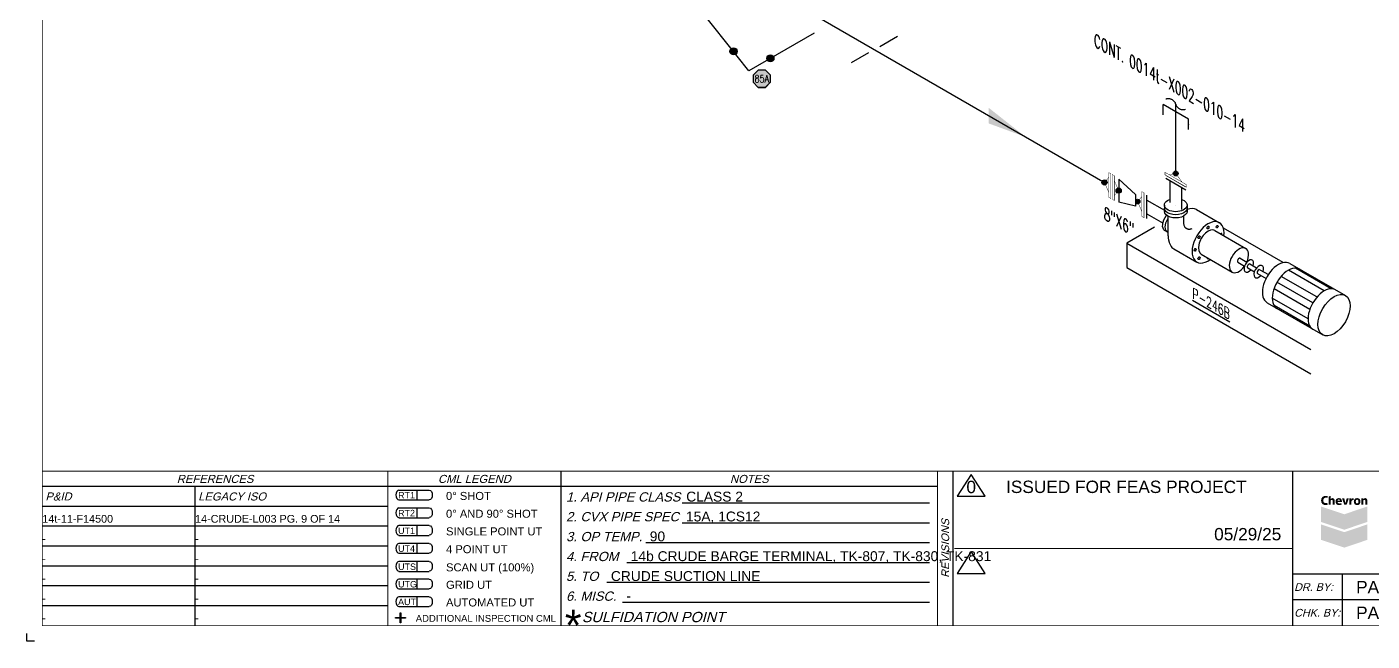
# Model space of a CAD drawing. Header units: inches. Extents: x 0.1 to 17.4, y 0.1 to 11.4.
# Drawn here: x 0.12 to 11.02, y 0.12 to 5.09 of the extents above; entities that cross this region are included whole.
import ezdxf
from ezdxf.enums import TextEntityAlignment as Align

# ---------------------------------------------------------------- set-up
doc = ezdxf.new("R2010")
doc.units = ezdxf.units.IN
doc.header["$MEASUREMENT"] = 0
doc.linetypes.add('HIDDEN2', pattern=[0.1875, 0.125, -0.0625])
for name, color, linetype in [('BORDER', 3, 'Continuous'), ('BORDERTEXT', 7, 'Continuous'), ('COMP', 1, 'Continuous'), ('Continuation', 7, 'Continuous'), ('DL', 20, 'Continuous'), ('EQUIP', 131, 'Continuous'), ('EQUIP-ANNO', 150, 'Continuous'), ('FITTINGS', 4, 'Continuous'), ('FLOW', 1, 'Continuous'), ('LOGO', 8, 'Continuous'), ('PART_PCML', 7, 'Continuous'), ('PIPE-ANNO', 150, 'HIDDEN2'), ('TEXT', 7, 'Continuous'), ('UNAS.PIPE', 251, 'Continuous'), ('WELD POINTS', 41, 'Continuous'), ('Welds', 7, 'Continuous')]:
    doc.layers.add(name, color=color, linetype=linetype)
doc.layers.add('PIPE', color=7, linetype='Continuous', lineweight=30)
doc.styles.add('FEASStandard', font='arial.ttf')
doc.styles.add('ISO30', font='simplex.shx', dxfattribs={"width": 0.85, "oblique": 30, "height": 0.075})
doc.styles.add('PART_Standard', font='romans', dxfattribs={"width": 0.8, "height": 0.09})
doc.styles.add('Richmond', font='arial.ttf')
doc.styles.add('SIMPLEX', font='ROMANS')
doc.dimstyles.new('Richmond', dxfattribs={"dimtxt": 0.18, "dimasz": 0.18, "dimexe": 0.18, "dimexo": 0.0625, "dimgap": 0.09, "dimtad": 0, "dimtih": 1, "dimtoh": 1, "dimdec": 4, "dimzin": 0, "dimdsep": 46, "dimtxsty": 'Richmond', "dimcen": 0.09, "dimadec": 0, "dimazin": 0, "dimtfac": 1, "dimtdec": 4, "dimtofl": 0, "dimtmove": 0, "dimatfit": 3, "dimfxl": 1, "dimtolj": 1, "dimtzin": 0, "dimarcsym": 0})

# ---------------------------------------------------------------- blocks, each defined once
blk = doc.blocks.new('Border')
h = blk.add_hatch(color=256)
h.dxf.hatch_style = 1
h.paths.add_polyline_path([(3.147, 0.317), (3.11, 0.317), (3.11, 0.31), (3.147, 0.31), (3.147, 0.273), (3.154, 0.273), (3.154, 0.31), (3.191, 0.31), (3.191, 0.317), (3.154, 0.317), (3.154, 0.354), (3.147, 0.354)])
at = {"layer": 'LOGO', "lineweight": 0}
h = blk.add_hatch(color=164, dxfattribs=at)
edge = h.paths.add_edge_path()
edge.add_spline(control_points=[(10.659, 1.229), (10.656, 1.227), (10.65, 1.225), (10.642, 1.225), (10.618, 1.225), (10.605, 1.242), (10.605, 1.262), (10.605, 1.287), (10.622, 1.3), (10.643, 1.3), (10.652, 1.3), (10.656, 1.298), (10.659, 1.297), (10.659, 1.297), (10.656, 1.282), (10.656, 1.282), (10.653, 1.284), (10.65, 1.285), (10.644, 1.285), (10.634, 1.285), (10.623, 1.279), (10.623, 1.263), (10.623, 1.248), (10.632, 1.241), (10.644, 1.241), (10.649, 1.241), (10.652, 1.241), (10.656, 1.243), (10.656, 1.243), (10.659, 1.229), (10.659, 1.229)], knot_values=[0, 0, 0, 0, 1, 1, 1, 2, 2, 2, 3, 3, 3, 4, 4, 4, 5, 5, 5, 6, 6, 6, 7, 7, 7, 8, 8, 8, 9, 9, 9, 10, 10, 10, 10], degree=3, periodic=0)
h = blk.add_hatch(color=150, dxfattribs=at)
h.set_gradient(color1=(0, 127, 255), color2=(0, 59, 117), rotation=45, one_color=1, tint=0.23, name='HEMISPHERICAL')
h.paths.add_polyline_path([(10.605, 1.089), (10.605, 1.214), (10.793, 1.151)])
h = blk.add_hatch(color=142, dxfattribs=at)
h.set_gradient(color1=(0, 153, 204), color2=(0, 57, 77), rotation=75, one_color=1, tint=0.15, name='INVCYLINDER')
h.paths.add_polyline_path([(10.98, 1.214), (10.793, 1.151), (10.605, 1.089), (10.793, 1.026), (10.98, 1.089)])
h = blk.add_hatch(color=164, dxfattribs=at)
edge = h.paths.add_edge_path()
edge.add_spline(control_points=[(10.698, 1.282), (10.692, 1.282), (10.685, 1.279), (10.682, 1.274), (10.682, 1.274), (10.682, 1.274), (10.682, 1.274), (10.682, 1.274), (10.682, 1.3), (10.682, 1.3), (10.682, 1.3), (10.666, 1.294), (10.666, 1.294), (10.666, 1.294), (10.666, 1.228), (10.666, 1.228), (10.666, 1.228), (10.682, 1.228), (10.682, 1.228), (10.682, 1.228), (10.682, 1.259), (10.682, 1.259), (10.682, 1.263), (10.685, 1.268), (10.691, 1.268), (10.697, 1.268), (10.699, 1.263), (10.699, 1.256), (10.699, 1.256), (10.699, 1.228), (10.699, 1.228), (10.699, 1.228), (10.715, 1.228), (10.715, 1.228), (10.715, 1.228), (10.715, 1.259), (10.715, 1.259), (10.715, 1.275), (10.708, 1.282), (10.698, 1.282)], knot_values=[0, 0, 0, 0, 1, 1, 1, 2, 2, 2, 3, 3, 3, 4, 4, 4, 5, 5, 5, 6, 6, 6, 7, 7, 7, 8, 8, 8, 9, 9, 9, 10, 10, 10, 11, 11, 11, 12, 12, 12, 13, 13, 13, 13], degree=3, periodic=0)
h = blk.add_hatch(color=164, dxfattribs=at)
edge = h.paths.add_edge_path(flags=16)
edge.add_spline(control_points=[(10.758, 1.26), (10.758, 1.264), (10.756, 1.271), (10.749, 1.271), (10.742, 1.271), (10.739, 1.265), (10.739, 1.26), (10.739, 1.26), (10.758, 1.26), (10.758, 1.26)], knot_values=[0, 0, 0, 0, 1, 1, 1, 2, 2, 2, 3, 3, 3, 3], degree=3, periodic=0)
edge = h.paths.add_edge_path()
edge.add_spline(control_points=[(10.739, 1.249), (10.74, 1.242), (10.745, 1.238), (10.754, 1.238), (10.759, 1.238), (10.765, 1.24), (10.769, 1.242), (10.769, 1.242), (10.771, 1.23), (10.771, 1.23), (10.765, 1.227), (10.758, 1.225), (10.751, 1.225), (10.732, 1.225), (10.722, 1.237), (10.722, 1.254), (10.722, 1.271), (10.733, 1.282), (10.75, 1.282), (10.767, 1.282), (10.774, 1.27), (10.774, 1.254), (10.774, 1.253), (10.774, 1.25), (10.774, 1.249), (10.774, 1.249), (10.739, 1.249), (10.739, 1.249)], knot_values=[0, 0, 0, 0, 1, 1, 1, 2, 2, 2, 3, 3, 3, 4, 4, 4, 5, 5, 5, 6, 6, 6, 7, 7, 7, 8, 8, 8, 9, 9, 9, 9], degree=3, periodic=0)
blk.add_hatch(color=164, dxfattribs=at).paths.add_polyline_path([(10.793, 1.228), (10.775, 1.28), (10.793, 1.28), (10.802, 1.243), (10.803, 1.243), (10.812, 1.28), (10.83, 1.28), (10.812, 1.228)])
h = blk.add_hatch(color=164, dxfattribs=at)
edge = h.paths.add_edge_path()
edge.add_spline(control_points=[(10.834, 1.263), (10.834, 1.271), (10.834, 1.276), (10.834, 1.28), (10.834, 1.28), (10.849, 1.28), (10.849, 1.28), (10.849, 1.28), (10.849, 1.27), (10.849, 1.27), (10.849, 1.27), (10.85, 1.27), (10.85, 1.27), (10.852, 1.278), (10.857, 1.281), (10.863, 1.281), (10.865, 1.281), (10.866, 1.281), (10.868, 1.281), (10.868, 1.281), (10.868, 1.266), (10.868, 1.266), (10.867, 1.266), (10.864, 1.266), (10.862, 1.266), (10.855, 1.265), (10.852, 1.261), (10.851, 1.256), (10.85, 1.255), (10.85, 1.254), (10.85, 1.252), (10.85, 1.252), (10.85, 1.228), (10.85, 1.228), (10.85, 1.228), (10.834, 1.228), (10.834, 1.228), (10.834, 1.228), (10.834, 1.263), (10.834, 1.263)], knot_values=[0, 0, 0, 0, 1, 1, 1, 2, 2, 2, 3, 3, 3, 4, 4, 4, 5, 5, 5, 6, 6, 6, 7, 7, 7, 8, 8, 8, 9, 9, 9, 10, 10, 10, 11, 11, 11, 12, 12, 12, 13, 13, 13, 13], degree=3, periodic=0)
h = blk.add_hatch(color=164, dxfattribs=at)
edge = h.paths.add_edge_path(flags=16)
edge.add_spline(control_points=[(10.908, 1.254), (10.908, 1.262), (10.905, 1.27), (10.897, 1.27), (10.889, 1.27), (10.886, 1.262), (10.886, 1.254), (10.886, 1.245), (10.889, 1.238), (10.897, 1.238), (10.905, 1.238), (10.908, 1.245), (10.908, 1.254)], knot_values=[0, 0, 0, 0, 1, 1, 1, 2, 2, 2, 3, 3, 3, 4, 4, 4, 4], degree=3, periodic=0)
edge = h.paths.add_edge_path()
edge.add_spline(control_points=[(10.924, 1.254), (10.924, 1.237), (10.914, 1.225), (10.897, 1.225), (10.88, 1.225), (10.87, 1.237), (10.87, 1.254), (10.87, 1.271), (10.88, 1.282), (10.897, 1.282), (10.914, 1.282), (10.924, 1.271), (10.924, 1.254)], knot_values=[0, 0, 0, 0, 1, 1, 1, 2, 2, 2, 3, 3, 3, 4, 4, 4, 4], degree=3, periodic=0)
h = blk.add_hatch(color=164, dxfattribs=at)
edge = h.paths.add_edge_path()
edge.add_spline(control_points=[(10.931, 1.263), (10.931, 1.27), (10.931, 1.275), (10.931, 1.28), (10.931, 1.28), (10.946, 1.28), (10.946, 1.28), (10.946, 1.28), (10.946, 1.273), (10.946, 1.273), (10.946, 1.273), (10.946, 1.273), (10.946, 1.273), (10.948, 1.276), (10.954, 1.282), (10.963, 1.282), (10.973, 1.282), (10.98, 1.275), (10.98, 1.259), (10.98, 1.259), (10.98, 1.228), (10.98, 1.228), (10.98, 1.228), (10.964, 1.228), (10.964, 1.228), (10.964, 1.228), (10.964, 1.257), (10.964, 1.257), (10.964, 1.263), (10.962, 1.268), (10.956, 1.268), (10.951, 1.268), (10.949, 1.265), (10.948, 1.262), (10.947, 1.261), (10.947, 1.259), (10.947, 1.258), (10.947, 1.258), (10.947, 1.228), (10.947, 1.228), (10.947, 1.228), (10.931, 1.228), (10.931, 1.228), (10.931, 1.228), (10.931, 1.263), (10.931, 1.263)], knot_values=[0, 0, 0, 0, 1, 1, 1, 2, 2, 2, 3, 3, 3, 4, 4, 4, 5, 5, 5, 6, 6, 6, 7, 7, 7, 8, 8, 8, 9, 9, 9, 10, 10, 10, 11, 11, 11, 12, 12, 12, 13, 13, 13, 14, 14, 14, 15, 15, 15, 15], degree=3, periodic=0)
h = blk.add_hatch(color=242, dxfattribs=at)
h.set_gradient(color1=(204, 0, 51), color2=(102, 0, 26), rotation=45, one_color=1, tint=0.2, name='HEMISPHERICAL')
h.paths.add_polyline_path([(10.605, 0.944), (10.605, 1.069), (10.793, 1.006)])
h = blk.add_hatch(color=1, dxfattribs=at)
h.set_gradient(color1=(255, 0, 0), color2=(87, 0, 0), rotation=75, one_color=1, tint=0.17, name='INVCYLINDER')
h.paths.add_polyline_path([(10.98, 1.069), (10.793, 1.006), (10.605, 0.944), (10.793, 0.881), (10.98, 0.944)])
blk.add_line((5.432, 1.244), (7.435, 1.244))
for points in [[(5.43, 1.083), (7.435, 1.083)], [(5.136, 0.922), (7.435, 0.922)], [(4.982, 0.762), (7.435, 0.762)], [(4.822, 0.601), (7.435, 0.601)], [(4.947, 0.44), (7.435, 0.44)], [(3.147, 0.317), (3.147, 0.354), (3.154, 0.354), (3.154, 0.317)], [(3.147, 0.31), (3.11, 0.31), (3.11, 0.317), (3.147, 0.317)], [(3.154, 0.31), (3.154, 0.273), (3.147, 0.273), (3.147, 0.31)], [(3.154, 0.317), (3.191, 0.317), (3.191, 0.31), (3.154, 0.31)]]:
    blk.add_lwpolyline(points)
at = {"layer": 'BORDER'}
for p, q in [((7.625, 0.25), (7.625, 1.5)), ((7.5, 1.375), (0.25, 1.375)), ((1.487, 0.25), (1.487, 1.375)), ((1.487, 1.214), (0.25, 1.214)), ((3.048, 1.214), (1.487, 1.214)), ((1.487, 1.054), (0.25, 1.054)), ((3.048, 1.054), (1.487, 1.054)), ((1.487, 0.893), (0.25, 0.893)), ((3.048, 0.893), (1.487, 0.893)), ((1.487, 0.732), (0.25, 0.732)), ((3.048, 0.732), (1.487, 0.732)), ((12.25, 0.667), (10.375, 0.667)), ((10.775, 0.667), (10.775, 0.25)), ((1.487, 0.571), (0.25, 0.571)), ((3.048, 0.571), (1.487, 0.571)), ((12.25, 0.458), (10.375, 0.458)), ((1.487, 0.411), (0.25, 0.411)), ((3.048, 0.411), (1.487, 0.411))]:
    blk.add_line(p, q, dxfattribs=at)
at = {"layer": 'BORDER', "const_width": 0.005}
blk.add_lwpolyline([(0.25, 0.25), (17.25, 0.25), (17.25, 11.25), (0.25, 11.25)], close=True, dxfattribs=at)
at = {"layer": 'BORDER', "const_width": 0.00833}
for points in [[(17.25, 1.5), (0.25, 1.5)], [(3.048, 0.25), (3.048, 1.5)], [(4.45, 0.25), (4.45, 1.5)], [(7.5, 0.25), (7.5, 1.5)], [(10.375, 0.25), (10.375, 1.5)], [(7.634, 0.875), (10.375, 0.875)]]:
    blk.add_lwpolyline(points, dxfattribs=at)
at = {"layer": 'BORDERTEXT', "color": 7, "linetype": 'Continuous'}
for p, q in [((3.137, 1.346), (3.383, 1.346)), ((3.137, 1.267), (3.383, 1.267)), ((3.137, 1.202), (3.383, 1.202)), ((3.137, 1.123), (3.383, 1.123))]:
    blk.add_line(p, q, dxfattribs=at)
at = {"layer": 'BORDERTEXT'}
for p, q in [((3.283, 1.346), (3.283, 1.267)), ((3.283, 1.202), (3.283, 1.123)), ((3.283, 1.059), (3.283, 0.98)), ((3.283, 1.059), (3.283, 0.98)), ((3.283, 0.915), (3.283, 0.836)), ((3.283, 0.915), (3.283, 0.836)), ((3.283, 0.768), (3.283, 0.689)), ((3.283, 0.768), (3.283, 0.689)), ((3.283, 0.626), (3.283, 0.548)), ((3.283, 0.626), (3.283, 0.548)), ((3.283, 0.483), (3.283, 0.405)), ((3.283, 0.483), (3.283, 0.405))]:
    blk.add_line(p, q, dxfattribs=at)
at = {"layer": 'BORDERTEXT', "color": 7}
for p, q in [((3.383, 1.059), (3.137, 1.059)), ((3.137, 0.98), (3.383, 0.98)), ((3.383, 0.915), (3.137, 0.915)), ((3.137, 0.836), (3.383, 0.836)), ((3.383, 0.768), (3.137, 0.768)), ((3.137, 0.689), (3.383, 0.689)), ((3.383, 0.626), (3.137, 0.626)), ((3.137, 0.548), (3.383, 0.548)), ((3.383, 0.483), (3.137, 0.483)), ((3.137, 0.405), (3.383, 0.405))]:
    blk.add_line(p, q, dxfattribs=at)
at = {"layer": 'BORDERTEXT'}
for centre in [(3.137, 1.307), (3.137, 1.163), (3.137, 1.02), (3.137, 0.876), (3.137, 0.729), (3.137, 0.587), (3.137, 0.444)]:
    blk.add_ellipse(centre, major_axis=(0, -0.0394), ratio=0.624439, start_param=3.141593, end_param=6.283185, dxfattribs=at)
at = {"layer": 'BORDERTEXT', "extrusion": (0, 0, -1)}
for centre in [(3.383, 1.307), (3.383, 1.163), (3.383, 1.02), (3.383, 0.876), (3.383, 0.729), (3.383, 0.587), (3.383, 0.444)]:
    blk.add_ellipse(centre, major_axis=(0, -0.0394), ratio=0.624439, start_param=3.141593, end_param=6.283185, dxfattribs=at)
at = {"layer": 'BORDERTEXT', "style": 'FEASStandard', "oblique": 15}
for s, p in [('REFERENCES', (1.649, 1.437)), ('CML LEGEND', (3.749, 1.437)), ('NOTES', (5.975, 1.437))]:
    blk.add_text(s, height=0.065, dxfattribs=at).set_placement(p, align=Align.MIDDLE)
for s, height, p in [('P&ID', 0.065, (0.275, 1.295)), ('LEGACY ISO', 0.065, (1.512, 1.295)), ('DR. BY:', 0.0625, (10.387, 0.562)), ('CHK. BY:', 0.0625, (10.387, 0.354))]:
    blk.add_text(s, height=height, dxfattribs=at).set_placement(p, align=Align.MIDDLE_LEFT)
at = {"layer": 'BORDERTEXT', "style": 'FEASStandard'}
for s, height, p in [('RT1', 0.0518, (3.131, 1.279)), ('0%%D SHOT', 0.0648, (3.519, 1.267)), ('RT2', 0.0518, (3.131, 1.135)), ('0%%D AND 90%%D SHOT', 0.0648, (3.519, 1.123)), ('UT1', 0.0518, (3.131, 0.992)), ('SINGLE POINT UT', 0.0648, (3.519, 0.98)), ('UT4', 0.0518, (3.131, 0.847)), ('4 POINT UT', 0.0648, (3.519, 0.836)), ('UTS', 0.0518, (3.131, 0.701)), ('SCAN UT (100%%%)', 0.0648, (3.519, 0.689)), ('UTG', 0.0518, (3.131, 0.559)), ('GRID UT', 0.0648, (3.519, 0.548)), ('AUT', 0.0518, (3.131, 0.416)), ('AUTOMATED UT', 0.0648, (3.519, 0.405)), ('ADDITIONAL INSPECTION CML', 0.055, (3.274, 0.281))]:
    blk.add_text(s, height=height, dxfattribs=at).set_placement(p)
at = {"layer": 'BORDERTEXT', "style": 'FEASStandard', "oblique": 15}
for s, height, p in [('1. API PIPE CLASS', 0.075, (4.491, 1.254)), ('2. CVX PIPE SPEC', 0.075, (4.491, 1.094)), ('3. OP TEMP.', 0.075, (4.491, 0.933)), ('4. FROM ', 0.075, (4.491, 0.772)), ('5. TO ', 0.075, (4.491, 0.612)), ('6. MISC. ', 0.075, (4.491, 0.451)), ('SULFIDATION POINT', 0.08333, (4.619, 0.278))]:
    blk.add_text(s, height=height, dxfattribs=at).set_placement(p)
blk.add_text('REVISIONS', height=0.0625, rotation=90, dxfattribs=at).set_placement((7.562, 0.875), align=Align.MIDDLE)
at = {"layer": 'BORDERTEXT', "insert": (4.481, 0.378), "char_height": 0.25, "attachment_point": 1, "style": 'FEASStandard'}
blk.add_mtext('*', dxfattribs=at)
blk = doc.blocks.new('BORDER TEXT')
at = {"layer": 'BORDERTEXT'}
for tag, p, height, style in [('API_PIPE_CLASS', (5.464, 1.254), 0.08, 'Richmond'), ('MATERIAL1', (12.263, 1.211), 0.08, 'Richmond'), ('P&ID_#1', (0.25, 1.083), 0.0625, 'FEASStandard'), ('LINE_#1', (1.487, 1.083), 0.0625, 'FEASStandard'), ('CVX_PIPE_SPEC', (5.462, 1.093), 0.08, 'Richmond'), ('MATERIAL2', (12.263, 1.04), 0.08, 'Richmond'), ('P&ID_#2', (0.25, 0.922), 0.0625, 'FEASStandard'), ('LINE_#2', (1.487, 0.922), 0.0625, 'FEASStandard'), ('OP_TEMP', (5.169, 0.932), 0.08, 'Richmond'), ('MATERIAL3', (12.263, 0.868), 0.08, 'Richmond'), ('P&ID_#3', (0.25, 0.762), 0.0625, 'FEASStandard'), ('LINE_#3', (1.487, 0.762), 0.0625, 'FEASStandard'), ('FROM', (5.015, 0.772), 0.08, 'Richmond'), ('MATERIAL4', (12.263, 0.696), 0.08, 'Richmond'), ('P&ID_#4', (0.25, 0.601), 0.0625, 'FEASStandard'), ('LINE_#4', (1.487, 0.601), 0.0625, 'FEASStandard'), ('TO', (4.854, 0.611), 0.08, 'Richmond'), ('MATERIAL5', (12.263, 0.525), 0.08, 'Richmond'), ('P&ID_#5', (0.25, 0.44), 0.0625, 'FEASStandard'), ('LINE_#5', (1.487, 0.44), 0.0625, 'FEASStandard'), ('MISC', (4.979, 0.451), 0.08, 'Richmond'), ('INSULATION', (12.928, 0.414), 0.0625, 'FEASStandard'), ('P&ID_#6', (0.25, 0.28), 0.0625, 'FEASStandard'), ('LINE_#6', (1.487, 0.28), 0.0625, 'FEASStandard'), ('PWHT', (12.928, 0.281), 0.0625, 'FEASStandard')]:
    blk.add_attdef(tag, p, '', height=height, dxfattribs=dict(at, style=style))
at = {"layer": 'BORDERTEXT', "style": 'FEASStandard'}
for tag, p in [('DR.BY', (11.075, 0.562)), ('DR.BY_DATE', (11.95, 0.562)), ('CHK_BY', (11.075, 0.354)), ('CHK._BY_DATE', (11.95, 0.354))]:
    blk.add_attdef(tag, text='', height=0.1, dxfattribs=at).set_placement(p, align=Align.MIDDLE_CENTER)
at = {"layer": 'BORDERTEXT', "style": 'PART_Standard', "width": 0.8}
for tag, p in [('PLANT_NUMBER', (13.938, 0.384)), ('SYSTEM_NUMBER', (14.812, 0.384)), ('CIRCUIT_NUMBER', (15.688, 0.384)), ('SHEET_NUMBER', (16.5, 0.384)), ('REVISION', (17.062, 0.384))]:
    blk.add_attdef(tag, text='', height=0.15, dxfattribs=at).set_placement(p, align=Align.MIDDLE_CENTER)
blk = doc.blocks.new('2_WELD_SINGLE_00')
at = {"linetype": 'ByBlock', "lineweight": -2}
h = blk.add_hatch(color=0, dxfattribs=at)
edge = h.paths.add_edge_path()
edge.add_arc((0, 0), 0.0286, 0, 360)
at = {"color": 0, "linetype": 'ByBlock', "lineweight": -2}
blk.add_circle((0, 0), 0.0286, dxfattribs=at)
blk = doc.blocks.new('*U81')
at = {"layer": 'WELD POINTS'}
for p, rotation in [((-0.125, 0.157), 218.5195548701838), ((0.174, 0.1), 210)]:
    blk.add_blockref('2_WELD_SINGLE_00', p, dxfattribs=dict(at, rotation=rotation))
blk = doc.blocks.new('1_ARROW_FLOW_30')
at = {"color": 0, "linetype": 'ByBlock'}
blk.add_solid([(-0.15, -0.15), (0.15, 0.087), (-0.15, -0.023)], dxfattribs=at)
blk = doc.blocks.new('Pmp-11d')
for p, q in [((-0.092, 0), (-0.092, -0.05)), ((0.092, 0), (0.092, -0.05)), ((-0.064, -0.088), (-0.064, -0.15)), ((0.064, -0.088), (0.064, -0.15)), ((0.167, -0.035), (0.354, -0.142)), ((-0.064, -0.22), (-0.087, -0.206)), ((0.317, -0.206), (0.567, -0.35)), ((-0.016, -0.353), (0.17, -0.46)), ((0.207, -0.397), (0.457, -0.541)), ((0.521, -0.43), (0.575, -0.461)), ((0.503, -0.462), (0.557, -0.493)), ((0.583, -0.508), (0.637, -0.539)), ((0.601, -0.476), (0.655, -0.507)), ((0.681, -0.522), (0.75, -0.562)), ((1.202, -0.694), (0.912, -0.527)), ((0.924, -0.471), (1.374, -0.731)), ((1.26, -0.676), (0.97, -0.509)), ((0.663, -0.554), (0.732, -0.594)), ((1.11, -0.791), (0.82, -0.624)), ((1.144, -0.743), (0.854, -0.576)), ((1.072, -0.919), (0.782, -0.752)), ((1.086, -0.844), (0.796, -0.677)), ((0.74, -0.79), (1.19, -1.049)), ((1.086, -0.978), (0.796, -0.811))]:
    blk.add_line(p, q)
at = {"flags": 128}
for points in [[(-0.064, -0.15), (-0.065, -0.158), (-0.065, -0.165), (-0.065, -0.171), (-0.065, -0.177), (-0.065, -0.183), (-0.065, -0.188), (-0.065, -0.192), (-0.065, -0.196), (-0.065, -0.2), (-0.064, -0.204), (-0.064, -0.207), (-0.064, -0.21), (-0.064, -0.213), (-0.064, -0.215), (-0.064, -0.218), (-0.064, -0.22), (-0.064, -0.222), (-0.064, -0.224), (-0.064, -0.226), (-0.064, -0.229), (-0.064, -0.231), (-0.064, -0.233), (-0.063, -0.235), (-0.063, -0.237), (-0.063, -0.24), (-0.063, -0.242), (-0.063, -0.245), (-0.062, -0.248), (-0.062, -0.25), (-0.062, -0.253), (-0.061, -0.256), (-0.061, -0.26), (-0.061, -0.263), (-0.06, -0.266), (-0.06, -0.27), (-0.059, -0.274), (-0.058, -0.278), (-0.058, -0.282), (-0.057, -0.286), (-0.056, -0.29), (-0.055, -0.294), (-0.054, -0.298), (-0.052, -0.302), (-0.051, -0.307), (-0.049, -0.312), (-0.046, -0.317), (-0.043, -0.323), (-0.04, -0.329)], [(0.064, -0.15), (0.066, -0.157), (0.067, -0.163), (0.069, -0.168), (0.07, -0.172), (0.072, -0.175), (0.073, -0.177), (0.075, -0.179), (0.077, -0.181), (0.078, -0.182), (0.08, -0.183), (0.081, -0.185), (0.083, -0.186), (0.084, -0.187), (0.086, -0.188), (0.087, -0.188), (0.089, -0.189), (0.09, -0.19), (0.092, -0.19), (0.094, -0.191), (0.096, -0.192), (0.098, -0.192), (0.1, -0.192), (0.102, -0.193), (0.104, -0.193), (0.106, -0.193), (0.108, -0.193), (0.11, -0.193), (0.113, -0.193), (0.117, -0.193), (0.121, -0.192), (0.126, -0.191), (0.133, -0.19)]]:
    blk.add_lwpolyline(points, dxfattribs=at)
at = {"extrusion": (0, 0, -1)}
for centre, major_axis, start_param, end_param in [((0, 0), (0.0921, 0), 4.98728, 10.720684), ((-0.041, -0.127), (-0.0461, -0.0798), 0, 1.814541), ((0, -0.025), (0.0921, 0), 6.282049, 9.424778), ((0, -0.05), (0.0921, 0), 6.282049, 9.424778), ((-0.019, -0.139), (-0.0461, -0.0798), 0, 1.581709)]:
    blk.add_ellipse(centre, major_axis=major_axis, ratio=0.57735, start_param=start_param, end_param=end_param, dxfattribs=at)
for centre, major_axis, start_param, end_param in [((0.076, -0.194), (0.092, 0.159), 6.283185, 6.941256), ((0.262, -0.301), (0.092, 0.159), 5.35589, 10.352073), ((0.262, -0.301), (0.0551, 0.0955), 0, 3.141593), ((0.076, -0.194), (0.092, 0.159), 9.07169, 9.424778), ((0.366, -0.241), (0.0061, 0.0106), 5.253068, 7.313302), ((0.262, -0.421), (0.0061, 0.0106), 2.111476, 4.17171), ((0.512, -0.446), (0.0551, 0.0955), 4.890843, 10.817121), ((0.512, -0.446), (0.0092, 0.0159), 0, 3.141593), ((0.592, -0.492), (0.0276, 0.0477), 5.052226, 10.655737), ((0.592, -0.492), (0.0092, 0.0159), 0, 3.141593), ((0.672, -0.538), (0.0276, 0.0477), 5.052226, 10.655737), ((0.672, -0.538), (0.0092, 0.0159), 0, 3.141593), ((0.832, -0.63), (0.092, 0.159), 0, 3.141593), ((0.912, -0.677), (0.092, 0.159), 0, 3.141593), ((1.202, -0.844), (0.092, 0.159), 0, 3.141593)]:
    blk.add_ellipse(centre, major_axis=major_axis, ratio=0.57735, start_param=start_param, end_param=end_param)
for centre, major_axis in [((0.262, -0.181), (0.0061, 0.0106)), ((0.336, -0.174), (0.0061, 0.0106)), ((0.189, -0.259), (0.0061, 0.0106)), ((0.158, -0.361), (0.0061, 0.0106)), ((0.189, -0.429), (0.0061, 0.0106)), ((1.282, -0.89), (0.092, 0.159))]:
    blk.add_ellipse(centre, major_axis=major_axis, ratio=0.57735)
blk.add_point((0, 0))
blk.add_point((0, 0))
blk = doc.blocks.new('AM9A04')
at = {"linetype": 'Continuous', "const_width": 0.01}
blk.add_lwpolyline([(0, -0.289), (0, 0.289), (-0.05, 0.318), (-0.05, -0.26)], close=True, dxfattribs=at)
at = {"const_width": 0.01}
blk.add_lwpolyline([(-0.05, -0.144), (-0.15, 0.087), (-0.05, 0.202)], dxfattribs=at)
blk = doc.blocks.new('1_BREAK-PIPE_PIPE_00')
at = {"color": 0, "linetype": 'ByBlock', "lineweight": -2}
for centre, major_axis in [((0.03, -0.092), (0, 0.101)), ((-0.03, 0.092), (0, -0.101))]:
    blk.add_ellipse(centre, major_axis=major_axis, ratio=0.711978, start_param=0.427466, end_param=3.141593, dxfattribs=at)
blk = doc.blocks.new('1_Tilde_30')
at = {"layer": 'PIPE-ANNO', "xscale": -0.5000000000000001, "yscale": 0.5000000000000001, "zscale": 0.5000000000000001, "rotation": 114.4010914305396}
blk.add_blockref('1_BREAK-PIPE_PIPE_00', (0, 0), dxfattribs=at)
blk = doc.blocks.new('1_Cont_330')
at = {"layer": 'Continuation', "style": 'PART_Standard', "oblique": 330, "width": 0.8}
blk.add_attdef('CONT.', (0, 0), '', height=0.09, rotation=330, dxfattribs=at)
blk = doc.blocks.new('2_REDUCER_THREAD_CONCENTRIC_30')
at = {"color": 0, "linetype": 'ByBlock', "lineweight": -2}
blk.add_wipeout([(0.068, 0.086), (-0.068, 0.055), (-0.068, -0.133), (0.068, -0.008)], dxfattribs=at)
for p, q in [((0.068, 0.086), (-0.068, 0.055)), ((-0.068, -0.133), (-0.068, 0.055)), ((0.068, -0.008), (0.068, 0.086)), ((0.068, -0.008), (-0.068, -0.133))]:
    blk.add_line(p, q, dxfattribs=at)
blk = doc.blocks.new('A09')
at = {"layer": 'Welds'}
h = blk.add_hatch(color=256, dxfattribs=at)
h.dxf.hatch_style = 1
h.paths.add_polyline_path([(-0.03, 0, 1), (0.03, 0, 1)])
blk.add_circle((0, 0), 0.03, dxfattribs=at)
blk = doc.blocks.new('*U83')
blk.add_wipeout([(-0.023, 0.113), (-0.023, 0.073), (-0.058, 0.033), (-0.023, -0.047), (-0.023, -0.087), (0.022, -0.113), (0.022, -0.073), (0.057, -0.033), (0.022, 0.047), (0.022, 0.087)])
at = {"linetype": 'Continuous', "const_width": 0.003}
blk.add_lwpolyline([(0.005, -0.103), (0.022, -0.113), (0.022, 0.087), (0.005, 0.097)], close=True, dxfattribs=at)
at = {"const_width": 0.003}
blk.add_lwpolyline([(0.022, 0.047), (0.057, -0.033), (0.022, -0.073)], dxfattribs=at)
at = {"xscale": 0.3466300616258731, "yscale": 0.3466300616258731, "zscale": 0.3466300616258731}
blk.add_blockref('AM9A04', (-0.006, 0.003), dxfattribs=at)
at = {"layer": 'Welds', "xscale": 0.7, "yscale": 0.7, "zscale": 0.7}
for p in [(-0.058, 0.033), (0.057, -0.033)]:
    blk.add_blockref('A09', p, dxfattribs=at)
blk = doc.blocks.new('1_Text_330')
at = {"layer": 'TEXT', "style": 'PART_Standard', "oblique": 330, "width": 0.8}
blk.add_attdef('3/4"', (0, 0), '', height=0.09, rotation=330, dxfattribs=at)
blk = doc.blocks.new('4_SUPPORT_I-BEAM_30')
at = {"color": 0, "linetype": 'ByBlock', "lineweight": -2}
for p, q in [((-0.044, 0.025), (-0.186, 0.107)), ((0.186, -0.107), (0.044, -0.025))]:
    blk.add_line(p, q, dxfattribs=at)
blk = doc.blocks.new('PART_PCML')
blk.add_hatch(color=0).paths.add_polyline_path([(-0.07, -0.029), (-0.029, -0.07), (0.029, -0.07), (0.07, -0.029), (0.07, 0.029), (0.029, 0.07), (-0.029, 0.07), (-0.07, 0.029)])
at = {"color": 7, "const_width": 0.009}
blk.add_lwpolyline([(-0.07, 0.029), (-0.029, 0.07), (0.029, 0.07), (0.07, 0.029), (0.07, -0.029), (0.029, -0.07), (-0.029, -0.07), (-0.07, -0.029), (-0.07, 0.029), (-0.029, 0.07)], dxfattribs=at)
at = {"color": 18, "true_color": 0x000000}
blk.add_lwpolyline([(-0.029, 0.07), (-0.07, 0.029), (-0.07, -0.029), (-0.029, -0.07), (0.029, -0.07), (0.07, -0.029), (0.07, 0.029), (0.029, 0.07)], close=True, dxfattribs=at)
at = {"color": 7, "true_color": 0xffffff, "style": 'SIMPLEX', "width": 0.8, "flags": 1}
for tag, p in [('CIRCUIT', (-0.094, 0.089)), ('DM', (-0.053, -0.133)), ('TYPE', (-0.075, -0.204))]:
    blk.add_attdef(tag, p, '', height=0.0586, dxfattribs=at)
at = {"color": 7, "true_color": 0xffffff, "style": 'SIMPLEX', "width": 0.8}
blk.add_attdef('DMDISP', text='', height=0.0586, dxfattribs=at).set_placement((0, 0), align=Align.MIDDLE_CENTER)
blk = doc.blocks.new('*U67')
at = {"color": 20, "linetype": 'ByBlock', "ltscale": 0.7}
blk.add_line((-0.103, -0.122), (0.103, -0.003), dxfattribs=at)
for points in [[(0.103, -0.086), (0.103, -0.003)], [(-0.103, -0.204), (-0.103, -0.122)]]:
    blk.add_leader(points, dimstyle='Richmond', override={"dimasz": 0.04, "dimgap": 0.09, "dimtad": 0}, dxfattribs=at)

msp = doc.modelspace()

# ---------------------------------------------------------------- linework, layer by layer
for p, q in [((0.125, 0.125), (0.125, 0.187)), ((0.187, 0.125), (0.125, 0.125))]:
    msp.add_line(p, q)
at = {"layer": 'BORDERTEXT'}
for points in [[(7.772, 1.474), (7.659, 1.298), (7.885, 1.298)], [(7.772, 0.849), (7.659, 0.673), (7.885, 0.673)]]:
    msp.add_lwpolyline(points, close=True, dxfattribs=at)
at = {"layer": 'EQUIP'}
for p, q in [((9.257, 3.474), (9.031, 3.344)), ((10.299, 3.188), (9.815, 3.467)), ((9.031, 3.344), (9.031, 3.147)), ((9.031, 3.344), (10.523, 2.483)), ((9.031, 3.147), (10.523, 2.286))]:
    msp.add_line(p, q, dxfattribs=at)
at = {"layer": 'FITTINGS', "linetype": 'ByBlock', "lineweight": -2}
msp.add_line((9.194, 3.544), (9.194, 3.732), dxfattribs=at)
at = {"layer": 'PIPE'}
for p, q in [((5.972, 4.74), (4.857, 6.142)), ((4.857, 6.142), (9.119, 3.681)), ((6.5, 5.045), (5.972, 4.74))]:
    msp.add_line(p, q, dxfattribs=at)
at = {"layer": 'Welds'}
msp.add_circle((9.119, 3.681), 0.0195, dxfattribs=at)

# ---------------------------------------------------------------- block references
at = {"layer": 'BORDER'}
msp.add_blockref('Border', (0, 0), dxfattribs=at)
at = {"layer": 'BORDERTEXT'}
ref = msp.add_blockref('BORDER TEXT', (0, 0), dxfattribs=at)
ref.add_attrib('CHK_BY', 'PART', dxfattribs={"height": 0.1, "style": 'FEASStandard'}).set_placement((11.075, 0.354), align=Align.MIDDLE_CENTER)
ref.add_attrib('DR.BY', 'PART', dxfattribs={"height": 0.1, "style": 'FEASStandard'}).set_placement((11.075, 0.562), align=Align.MIDDLE_CENTER)
ref.add_attrib('MISC', '-', (4.979, 0.451), dxfattribs={"height": 0.08, "style": 'Richmond'})
ref.add_attrib('TO', 'CRUDE SUCTION LINE', (4.854, 0.611), dxfattribs={"height": 0.08, "style": 'Richmond'})
ref.add_attrib('FROM', '14b CRUDE BARGE TERMINAL, TK-807, TK-830, TK-831', (5.015, 0.772), dxfattribs={"height": 0.08, "style": 'Richmond'})
ref.add_attrib('OP_TEMP', '90', (5.169, 0.932), dxfattribs={"height": 0.08, "style": 'Richmond'})
ref.add_attrib('CVX_PIPE_SPEC', '15A, 1CS12', (5.462, 1.093), dxfattribs={"height": 0.08, "style": 'Richmond'})
ref.add_attrib('API_PIPE_CLASS', 'CLASS 2', (5.464, 1.254), dxfattribs={"height": 0.08, "style": 'Richmond'})
ref.add_attrib('LINE_#6', '-', (1.487, 0.28), dxfattribs={"height": 0.0625, "style": 'FEASStandard'})
ref.add_attrib('LINE_#5', '-', (1.487, 0.44), dxfattribs={"height": 0.0625, "style": 'FEASStandard'})
ref.add_attrib('LINE_#4', '-', (1.487, 0.601), dxfattribs={"height": 0.0625, "style": 'FEASStandard'})
ref.add_attrib('LINE_#3', '-', (1.487, 0.762), dxfattribs={"height": 0.0625, "style": 'FEASStandard'})
ref.add_attrib('LINE_#2', '-', (1.487, 0.922), dxfattribs={"height": 0.0625, "style": 'FEASStandard'})
ref.add_attrib('LINE_#1', '14-CRUDE-L003 PG. 9 OF 14', (1.487, 1.083), dxfattribs={"height": 0.0625, "style": 'FEASStandard'})
ref.add_attrib('P&ID_#6', '-', (0.25, 0.28), dxfattribs={"height": 0.0625, "style": 'FEASStandard'})
ref.add_attrib('P&ID_#5', '-', (0.25, 0.44), dxfattribs={"height": 0.0625, "style": 'FEASStandard'})
ref.add_attrib('P&ID_#4', '-', (0.25, 0.601), dxfattribs={"height": 0.0625, "style": 'FEASStandard'})
ref.add_attrib('P&ID_#3', '-', (0.25, 0.762), dxfattribs={"height": 0.0625, "style": 'FEASStandard'})
ref.add_attrib('P&ID_#2', '-', (0.25, 0.922), dxfattribs={"height": 0.0625, "style": 'FEASStandard'})
ref.add_attrib('P&ID_#1', '14t-11-F14500', (0.25, 1.083), dxfattribs={"height": 0.0625, "style": 'FEASStandard'})
at = {"layer": 'COMP', "xscale": 0.3466300616258731, "yscale": 0.3466300616258731, "zscale": 0.3466300616258731}
msp.add_blockref('AM9A04', (9.171, 3.651), dxfattribs=at)
at = {"layer": 'Continuation'}
msp.add_blockref('1_Cont_330', (8.766, 4.941), dxfattribs=at).add_auto_attribs({'CONT.': 'CONT. 0014t-X002-010-14'})
at = {"layer": 'DL', "xscale": -1}
msp.add_blockref('*U67', (9.428, 4.469), dxfattribs=at)
at = {"layer": 'EQUIP', "ltscale": 0.5}
msp.add_blockref('Pmp-11d', (9.428, 3.652), dxfattribs=at)
at = {"layer": 'FITTINGS', "xscale": -1}
msp.add_blockref('4_SUPPORT_I-BEAM_30', (6.988, 4.912), dxfattribs=at)
at = {"layer": 'FLOW', "yscale": -1}
msp.add_blockref('1_ARROW_FLOW_30', (8.062, 4.291), dxfattribs=at)
at = {"layer": 'PART_PCML', "color": 13}
msp.add_blockref('PART_PCML', (6.076, 4.675), dxfattribs=at).add_auto_attribs({'DMDISP': '85A'})
at = {"layer": 'PIPE-ANNO', "xscale": -1}
msp.add_blockref('1_Tilde_30', (9.428, 4.469), dxfattribs=at)
at = {"layer": 'WELD POINTS'}
msp.add_blockref('*U81', (5.972, 4.74), dxfattribs=at)

# ---------------------------------------------------------------- texts
at = {"layer": 'BORDERTEXT', "style": 'FEASStandard'}
msp.add_text('ISSUED FOR FEAS PROJECT', height=0.1, dxfattribs=at).set_placement((9.028, 1.373), align=Align.MIDDLE_CENTER)
for tag, text, p in [('0', '', (7.772, 1.372)), ('05/29/25', '-', (10.011, 0.99))]:
    msp.add_attdef(tag, text=text, height=0.1, dxfattribs=at).set_placement(p, align=Align.MIDDLE_CENTER)
at = {"layer": 'EQUIP-ANNO', "style": 'ISO30', "oblique": 330, "width": 0.85}
msp.add_text('%%UP-246B', height=0.075, rotation=330, dxfattribs=at).set_placement((9.563, 2.9))

# ---------------------------------------------------------------- next in the draw order: block references
at = {"layer": 'FITTINGS', "yscale": -1}
msp.add_blockref('2_REDUCER_THREAD_CONCENTRIC_30', (9.034, 3.73), dxfattribs=at)

# ---------------------------------------------------------------- next in the draw order: wipeouts: each hides what was drawn before it
msp.add_wipeout([(9.381, 3.673), (9.476, 3.618), (9.476, 3.794), (9.51, 3.774), (9.51, 3.801), (9.347, 3.895), (9.347, 3.868), (9.381, 3.849)]).dxf.layer = 'FITTINGS'

# ---------------------------------------------------------------- next in the draw order: hatches: boundary and pattern name
at = {"layer": 'Welds'}
h = msp.add_hatch(color=256, dxfattribs=at)
h.dxf.hatch_style = 1
h.paths.add_polyline_path([(9.138, 3.681, -1), (9.099, 3.681, -1)])

# ---------------------------------------------------------------- next in the draw order: linework, layer by layer
at = {"layer": 'FITTINGS', "linetype": 'ByBlock', "lineweight": -2}
for p, q in [((9.51, 3.801), (9.347, 3.895)), ((9.51, 3.774), (9.347, 3.868)), ((9.381, 3.849), (9.381, 3.673)), ((9.476, 3.794), (9.476, 3.618)), ((9.194, 3.693), (9.336, 3.611)), ((9.194, 3.583), (9.325, 3.507))]:
    msp.add_line(p, q, dxfattribs=at)

# ---------------------------------------------------------------- next in the draw order: block references
at = {"layer": 'COMP'}
msp.add_blockref('*U83', (8.909, 3.803), dxfattribs=at)
at = {"layer": 'TEXT'}
msp.add_blockref('1_Text_330', (8.845, 3.539), dxfattribs=at).add_auto_attribs({'3/4"': '8"X6"'})

# ---------------------------------------------------------------- next in the draw order: wipeouts: each hides what was drawn before it
msp.add_wipeout([(9.428, 3.908), (9.376, 3.898), (9.342, 3.918), (9.342, 3.898), (9.515, 3.798), (9.515, 3.818), (9.48, 3.838)]).dxf.layer = 'UNAS.PIPE'

# ---------------------------------------------------------------- next in the draw order: hatches: boundary and pattern name
at = {"layer": 'UNAS.PIPE'}
h = msp.add_hatch(color=256, dxfattribs=at)
h.dxf.hatch_style = 1
h.paths.add_polyline_path([(9.419, 3.891, -1), (9.438, 3.925, -1)])

# ---------------------------------------------------------------- next in the draw order: linework, layer by layer
msp.add_line((9.428, 3.908), (9.428, 4.469), dxfattribs=at)
msp.add_circle((9.428, 3.908), 0.0195, dxfattribs=at)

# ---------------------------------------------------------------- next in the draw order: block references
at = {"layer": 'UNAS.PIPE', "xscale": -0.3466300616258731, "yscale": 0.3466300616258731, "zscale": 0.3466300616258731, "rotation": 60.00000000000011}
msp.add_blockref('AM9A04', (9.428, 3.848), dxfattribs=at)

doc.saveas('drawing.dxf')
